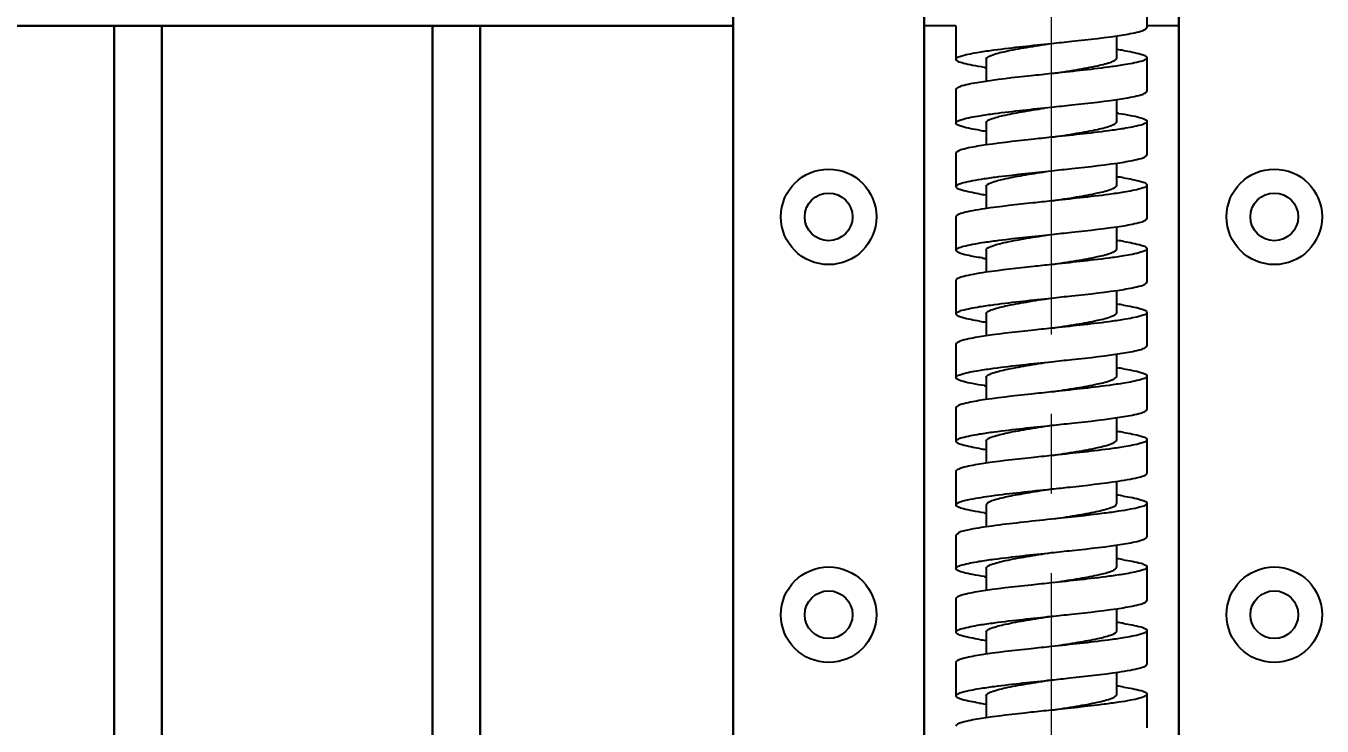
# Model space of a CAD drawing. Header units: inches. Extents: x -8900 to -5053, y -1814 to -15.
# Drawn here: x -8578.05 to -8537.33, y -508.56 to -486.56 of the extents above; entities that cross this region are included whole.
import ezdxf

# ---------------------------------------------------------------- set-up
doc = ezdxf.new("R2010")
doc.units = ezdxf.units.IN
doc.header["$LTSCALE"] = 2
doc.header["$MEASUREMENT"] = 0
doc.linetypes.add('CENTER', pattern=[2, 1.25, -0.25, 0.25, -0.25])
doc.layers.add('02___PRT_ALL_AXES', color=7, linetype='Continuous')
doc.layers.add('duong co ban', color=7, linetype='Continuous', lineweight=50)
doc.layers.add('duong tam', color=1, linetype='CENTER', lineweight=20)
doc.styles.get("Standard").update_dxf_attribs({"font": 'arial.ttf', "height": 2.5})
doc.dimstyles.new('d3', dxfattribs={"dimtxt": 4, "dimasz": 3.5, "dimexe": 1.5, "dimexo": 0, "dimgap": 1.5, "dimtad": 1, "dimtoh": 1, "dimdec": 1, "dimtxsty": 'Standard', "dimcen": 2.5, "dimadec": 0, "dimazin": 0, "dimtm": 1e-09, "dimtfac": 1, "dimtdec": 1, "dimtix": 1, "dimtmove": 0, "dimatfit": 3, "dimfxl": 0.18, "dimtolj": 1, "dimarcsym": 1})

# ---------------------------------------------------------------- blocks, each defined once
blk = doc.blocks.new('*D34')
at = {"layer": 'Defpoints', "color": 0, "lineweight": 20}
for p in [(-8560.834, -462.562), (-8776.876, -697.562), (-8560.834, -697.562)]:
    blk.add_point(p, dxfattribs=at)
at = {"layer": 'duong co ban', "color": 0, "lineweight": -2}
for p, q in [((-8560.834, -462.562), (-8778.376, -462.562)), ((-8776.876, -466.062), (-8776.876, -694.062)), ((-8560.834, -697.562), (-8778.376, -697.562))]:
    blk.add_line(p, q, dxfattribs=at)
at = {"layer": 'duong co ban', "color": 0, "lineweight": 20}
for points in [[(-8777.459, -466.062), (-8776.293, -466.062), (-8776.876, -462.562)], [(-8777.459, -694.062), (-8776.293, -694.062), (-8776.876, -697.562)]]:
    blk.add_solid(points, dxfattribs=at)
at = {"layer": 'duong co ban', "color": 0, "lineweight": 20, "insert": (-8779.652, -580.062), "char_height": 2.5, "attachment_point": 5, "rotation": 90}
blk.add_mtext('\\A1;500', dxfattribs=at)

msp = doc.modelspace()

# ---------------------------------------------------------------- linework, layer by layer
at = {"color": 7, "linetype": 'Continuous', "lineweight": 30}
for p, q in [((-8555.834, -572.504), (-8555.834, -462.562)), ((-8549.834, -572.504), (-8549.834, -462.562)), ((-8541.834, -572.504), (-8541.834, -462.562)), ((-8555.834, -486.562), (-8701.278, -486.562)), ((-8575.278, -572.504), (-8575.278, -486.562)), ((-8573.778, -572.504), (-8573.778, -486.562)), ((-8565.278, -572.504), (-8565.278, -486.562)), ((-8563.778, -572.504), (-8563.778, -486.562))]:
    msp.add_line(p, q, dxfattribs=at)
at = {"color": 7, "linetype": 'Continuous'}
for p, q in [((-8548.834, -486.562), (-8549.834, -486.562)), ((-8541.834, -486.562), (-8542.834, -486.562)), ((-8543.784, -487.562), (-8543.784, -486.87)), ((-8543.778, -487.305), (-8543.778, -486.869)), ((-8547.884, -487.612), (-8547.884, -488.304)), ((-8543.784, -489.562), (-8543.784, -488.87)), ((-8543.778, -489.305), (-8543.778, -488.869)), ((-8547.884, -489.612), (-8547.884, -490.304)), ((-8543.784, -491.562), (-8543.784, -490.87)), ((-8543.778, -491.305), (-8543.778, -490.869)), ((-8547.884, -491.612), (-8547.884, -492.304)), ((-8543.784, -493.562), (-8543.784, -492.87)), ((-8543.778, -493.305), (-8543.778, -492.869)), ((-8548.758, -493.683), (-8548.834, -493.612)), ((-8547.884, -493.612), (-8547.884, -494.302)), ((-8543.784, -495.562), (-8543.784, -494.87)), ((-8543.778, -495.305), (-8543.778, -494.869)), ((-8547.884, -495.612), (-8547.884, -496.304)), ((-8543.784, -497.562), (-8543.784, -496.87)), ((-8543.778, -497.305), (-8543.778, -496.869)), ((-8547.884, -497.612), (-8547.884, -498.304)), ((-8543.784, -499.562), (-8543.784, -498.87)), ((-8543.778, -499.305), (-8543.778, -498.869)), ((-8547.884, -499.612), (-8547.884, -500.304)), ((-8543.784, -501.562), (-8543.784, -500.87)), ((-8543.778, -501.305), (-8543.778, -500.869)), ((-8548.834, -501.612), (-8548.758, -501.541)), ((-8547.884, -501.612), (-8547.832, -501.541)), ((-8547.884, -501.612), (-8547.884, -502.303)), ((-8548.758, -502.491), (-8548.834, -502.562)), ((-8543.784, -503.562), (-8543.784, -502.87)), ((-8543.778, -503.305), (-8543.778, -502.869)), ((-8547.884, -503.612), (-8547.884, -504.304)), ((-8543.784, -505.562), (-8543.784, -504.87)), ((-8543.778, -505.305), (-8543.778, -504.869)), ((-8547.884, -505.612), (-8547.884, -506.304)), ((-8543.784, -507.562), (-8543.784, -506.87)), ((-8543.778, -507.305), (-8543.778, -506.869)), ((-8547.884, -507.612), (-8547.884, -508.304))]:
    msp.add_line(p, q, dxfattribs=at)
for centre, radius, start, end in [((-8545.684, -500.453), 13.288, 80.8436, 81.6939), ((-8545.644, -472.449), 15.586, 261.5308, 261.66), ((-8546.022, -504.712), 15.572, 81.5278, 81.6583), ((-8545.974, -476.664), 13.345, 260.8624, 261.694), ((-8545.679, -504.416), 13.251, 80.8307, 81.6946), ((-8546.033, -479.054), 12.952, 260.7248, 261.6985), ((-8545.655, -506.259), 13.092, 80.7747, 81.6973), ((-8545.797, -479.487), 14.536, 261.2238, 261.6979), ((-8545.689, -508.483), 13.318, 80.8537, 81.6943), ((-8545.968, -482.627), 13.384, 260.8746, 261.6943), ((-8545.685, -510.454), 13.289, 80.8434, 81.6944), ((-8545.642, -482.441), 15.593, 261.5313, 261.6612), ((-8545.662, -512.303), 13.136, 80.7902, 81.6966), ((-8545.977, -486.681), 13.329, 260.8573, 261.6942), ((-8545.684, -514.447), 13.282, 80.8415, 81.6936), ((-8545.65, -486.494), 15.54, 261.5233, 261.6561), ((-8545.692, -516.5), 13.336, 80.8589, 81.6942), ((-8545.645, -488.458), 15.577, 261.5279, 261.6589), ((-8545.704, -518.581), 13.418, 80.8853, 81.6947), ((-8545.98, -492.702), 13.307, 260.85, 261.6942), ((-8545.662, -520.303), 13.137, 80.7921, 81.6945), ((-8546.009, -494.893), 13.114, 260.7847, 261.6944)]:
    msp.add_arc(centre, radius, start, end, dxfattribs=at)
for points, knots in [([(-8545.834, -487.112), (-8545.622, -487.09), (-8544.867, -487.009), (-8544.111, -486.927), (-8543.572, -486.84)], [0, 0, 0, 0, 0.280512, 1, 1, 1, 1]), ([(-8543.572, -486.84), (-8543.388, -486.81), (-8543.145, -486.765), (-8542.908, -486.692), (-8542.834, -486.637), (-8542.834, -486.612)], [0, 0, 0, 0, 0.710057, 0.905185, 1, 1, 1, 1]), ([(-8548.104, -487.385), (-8547.948, -487.36), (-8547.193, -487.253), (-8546.434, -487.176), (-8545.834, -487.112)], [0, 0, 0, 0, 0.207579, 1, 1, 1, 1]), ([(-8547.884, -487.612), (-8547.884, -487.587), (-8547.83, -487.529), (-8547.629, -487.444), (-8547.212, -487.34), (-8546.581, -487.228), (-8546.095, -487.153), (-8545.834, -487.112)], [0, 0, 0, 0, 0.034553, 0.096397, 0.312223, 0.628606, 1, 1, 1, 1]), ([(-8543.57, -487.334), (-8543.386, -487.364), (-8543.144, -487.41), (-8542.908, -487.483), (-8542.833, -487.537), (-8542.834, -487.562)], [0, 0, 0, 0, 0.71045, 0.905419, 1, 1, 1, 1]), ([(-8548.834, -487.612), (-8548.834, -487.587), (-8548.76, -487.533), (-8548.526, -487.46), (-8548.286, -487.415), (-8548.104, -487.385)], [0, 0, 0, 0, 0.094855, 0.289841, 1, 1, 1, 1]), ([(-8547.939, -487.864), (-8548.066, -487.846), (-8548.286, -487.811), (-8548.573, -487.748), (-8548.739, -487.701), (-8548.833, -487.641), (-8548.834, -487.612)], [0, 0, 0, 0, 0.407092, 0.713069, 0.908783, 1, 1, 1, 1]), ([(-8545.834, -488.062), (-8545.572, -488.021), (-8545.087, -487.946), (-8544.455, -487.834), (-8544.038, -487.73), (-8543.837, -487.645), (-8543.784, -487.587), (-8543.784, -487.562)], [0, 0, 0, 0, 0.371387, 0.687759, 0.903585, 0.965447, 1, 1, 1, 1]), ([(-8542.834, -487.562), (-8542.834, -487.587), (-8542.908, -487.642), (-8543.145, -487.715), (-8543.388, -487.76), (-8543.572, -487.79)], [0, 0, 0, 0, 0.094815, 0.289943, 1, 1, 1, 1]), ([(-8545.834, -488.062), (-8546.046, -488.085), (-8546.804, -488.166), (-8547.563, -488.247), (-8548.104, -488.335)], [0, 0, 0, 0, 0.280824, 1, 1, 1, 1]), ([(-8543.572, -487.79), (-8543.728, -487.815), (-8544.48, -487.921), (-8545.235, -487.999), (-8545.834, -488.062)], [0, 0, 0, 0, 0.208016, 1, 1, 1, 1]), ([(-8548.104, -488.335), (-8548.286, -488.365), (-8548.526, -488.41), (-8548.76, -488.483), (-8548.834, -488.537), (-8548.834, -488.562)], [0, 0, 0, 0, 0.710159, 0.905145, 1, 1, 1, 1]), ([(-8545.834, -489.112), (-8545.622, -489.09), (-8544.868, -489.009), (-8544.113, -488.928), (-8543.574, -488.841)], [0, 0, 0, 0, 0.280388, 1, 1, 1, 1]), ([(-8543.574, -488.841), (-8543.39, -488.811), (-8543.146, -488.765), (-8542.908, -488.692), (-8542.834, -488.637), (-8542.834, -488.612)], [0, 0, 0, 0, 0.710469, 0.905485, 1, 1, 1, 1]), ([(-8548.834, -489.612), (-8548.833, -489.587), (-8548.759, -489.532), (-8548.521, -489.459), (-8548.278, -489.413), (-8548.093, -489.384)], [0, 0, 0, 0, 0.094752, 0.289894, 1, 1, 1, 1]), ([(-8548.093, -489.384), (-8547.937, -489.358), (-8547.186, -489.253), (-8546.431, -489.175), (-8545.834, -489.112)], [0, 0, 0, 0, 0.208132, 1, 1, 1, 1]), ([(-8547.884, -489.612), (-8547.884, -489.552), (-8547.652, -489.45), (-8547.311, -489.363), (-8546.722, -489.251), (-8546.292, -489.183), (-8546.053, -489.146)], [0, 0, 0, 0, 0.093546, 0.306024, 0.621162, 1, 1, 1, 1]), ([(-8543.727, -489.31), (-8543.601, -489.329), (-8543.381, -489.363), (-8543.094, -489.426), (-8542.928, -489.473), (-8542.834, -489.533), (-8542.834, -489.562)], [0, 0, 0, 0, 0.40705, 0.713001, 0.908728, 1, 1, 1, 1]), ([(-8548.093, -489.841), (-8548.278, -489.811), (-8548.521, -489.765), (-8548.759, -489.692), (-8548.834, -489.637), (-8548.834, -489.612)], [0, 0, 0, 0, 0.710515, 0.905512, 1, 1, 1, 1]), ([(-8545.834, -490.062), (-8545.572, -490.021), (-8545.087, -489.946), (-8544.455, -489.834), (-8544.038, -489.73), (-8543.837, -489.645), (-8543.784, -489.587), (-8543.784, -489.562)], [0, 0, 0, 0, 0.371387, 0.687756, 0.90358, 0.965455, 1, 1, 1, 1]), ([(-8543.574, -489.791), (-8543.73, -489.816), (-8544.482, -489.921), (-8545.236, -489.999), (-8545.834, -490.062)], [0, 0, 0, 0, 0.208178, 1, 1, 1, 1]), ([(-8542.834, -489.562), (-8542.834, -489.587), (-8542.908, -489.642), (-8543.146, -489.715), (-8543.39, -489.761), (-8543.574, -489.791)], [0, 0, 0, 0, 0.094515, 0.289531, 1, 1, 1, 1]), ([(-8545.834, -490.062), (-8546.045, -490.084), (-8546.799, -490.165), (-8547.554, -490.247), (-8548.093, -490.334)], [0, 0, 0, 0, 0.280426, 1, 1, 1, 1]), ([(-8548.093, -490.334), (-8548.278, -490.363), (-8548.521, -490.409), (-8548.759, -490.482), (-8548.833, -490.537), (-8548.834, -490.562)], [0, 0, 0, 0, 0.710106, 0.905248, 1, 1, 1, 1]), ([(-8543.558, -490.838), (-8543.377, -490.808), (-8543.139, -490.763), (-8542.906, -490.691), (-8542.834, -490.637), (-8542.834, -490.612)], [0, 0, 0, 0, 0.709972, 0.904953, 1, 1, 1, 1]), ([(-8545.834, -491.112), (-8545.62, -491.089), (-8544.86, -491.008), (-8544.1, -490.926), (-8543.558, -490.838)], [0, 0, 0, 0, 0.281078, 1, 1, 1, 1]), ([(-8548.834, -491.612), (-8548.834, -491.583), (-8548.739, -491.523), (-8548.572, -491.476), (-8548.285, -491.413), (-8548.065, -491.378), (-8547.938, -491.36)], [0, 0, 0, 0, 0.091169, 0.286887, 0.592892, 1, 1, 1, 1]), ([(-8547.938, -491.36), (-8547.788, -491.337), (-8547.087, -491.243), (-8546.385, -491.171), (-8545.834, -491.112)], [0, 0, 0, 0, 0.215518, 1, 1, 1, 1]), ([(-8547.884, -491.612), (-8547.884, -491.551), (-8547.643, -491.448), (-8547.293, -491.359), (-8546.687, -491.245), (-8546.246, -491.176), (-8546.002, -491.138)], [0, 0, 0, 0, 0.093544, 0.306917, 0.622567, 1, 1, 1, 1]), ([(-8543.567, -491.335), (-8543.384, -491.364), (-8543.143, -491.41), (-8542.907, -491.483), (-8542.834, -491.537), (-8542.834, -491.562)], [0, 0, 0, 0, 0.710177, 0.905206, 1, 1, 1, 1]), ([(-8548.121, -491.836), (-8548.299, -491.807), (-8548.533, -491.762), (-8548.762, -491.69), (-8548.834, -491.636), (-8548.834, -491.612)], [0, 0, 0, 0, 0.709677, 0.90463, 1, 1, 1, 1]), ([(-8545.834, -492.062), (-8545.572, -492.021), (-8545.087, -491.946), (-8544.455, -491.834), (-8544.038, -491.73), (-8543.837, -491.645), (-8543.784, -491.587), (-8543.784, -491.562)], [0, 0, 0, 0, 0.371388, 0.687756, 0.903576, 0.965464, 1, 1, 1, 1]), ([(-8543.558, -491.788), (-8543.714, -491.813), (-8544.471, -491.92), (-8545.231, -491.998), (-8545.834, -492.062)], [0, 0, 0, 0, 0.207232, 1, 1, 1, 1]), ([(-8542.834, -491.562), (-8542.834, -491.587), (-8542.906, -491.641), (-8543.139, -491.713), (-8543.377, -491.758), (-8543.558, -491.788)], [0, 0, 0, 0, 0.095047, 0.290028, 1, 1, 1, 1]), ([(-8545.834, -492.062), (-8546.027, -492.083), (-8546.729, -492.158), (-8547.432, -492.234), (-8547.938, -492.31)], [0, 0, 0, 0, 0.274853, 1, 1, 1, 1]), ([(-8547.938, -492.31), (-8548.065, -492.328), (-8548.285, -492.363), (-8548.572, -492.426), (-8548.739, -492.473), (-8548.834, -492.533), (-8548.834, -492.562)], [0, 0, 0, 0, 0.407108, 0.713113, 0.908831, 1, 1, 1, 1]), ([(-8543.568, -492.84), (-8543.385, -492.81), (-8543.144, -492.764), (-8542.908, -492.691), (-8542.834, -492.637), (-8542.834, -492.612)], [0, 0, 0, 0, 0.710206, 0.905238, 1, 1, 1, 1]), ([(-8545.834, -493.112), (-8545.621, -493.09), (-8544.865, -493.008), (-8544.108, -492.927), (-8543.568, -492.84)], [0, 0, 0, 0, 0.280641, 1, 1, 1, 1]), ([(-8548.834, -493.612), (-8548.834, -493.583), (-8548.738, -493.523), (-8548.57, -493.476), (-8548.28, -493.412), (-8548.058, -493.377), (-8547.929, -493.358)], [0, 0, 0, 0, 0.090996, 0.286788, 0.592888, 1, 1, 1, 1]), ([(-8547.929, -493.358), (-8547.779, -493.336), (-8547.082, -493.243), (-8546.382, -493.17), (-8545.834, -493.112)], [0, 0, 0, 0, 0.215958, 1, 1, 1, 1]), ([(-8547.883, -493.612), (-8547.884, -493.549), (-8547.634, -493.445), (-8547.275, -493.355), (-8546.652, -493.239), (-8546.2, -493.169), (-8545.95, -493.13)], [0, 0, 0, 0, 0.093597, 0.307914, 0.62406, 1, 1, 1, 1]), ([(-8543.556, -493.336), (-8543.376, -493.366), (-8543.139, -493.411), (-8542.906, -493.483), (-8542.834, -493.538), (-8542.834, -493.562)], [0, 0, 0, 0, 0.709933, 0.904911, 1, 1, 1, 1]), ([(-8548.015, -493.853), (-8548.171, -493.829), (-8548.42, -493.784), (-8548.671, -493.725), (-8548.758, -493.683)], [0, 0, 0, 0, 0.618767, 1, 1, 1, 1]), ([(-8545.834, -494.062), (-8545.572, -494.021), (-8545.087, -493.946), (-8544.455, -493.834), (-8544.038, -493.73), (-8543.837, -493.645), (-8543.784, -493.587), (-8543.784, -493.562)], [0, 0, 0, 0, 0.37139, 0.687757, 0.903574, 0.965472, 1, 1, 1, 1]), ([(-8543.568, -493.79), (-8543.724, -493.815), (-8544.478, -493.921), (-8545.234, -493.998), (-8545.834, -494.062)], [0, 0, 0, 0, 0.207841, 1, 1, 1, 1]), ([(-8542.834, -493.562), (-8542.834, -493.587), (-8542.908, -493.641), (-8543.144, -493.714), (-8543.385, -493.76), (-8543.568, -493.79)], [0, 0, 0, 0, 0.094762, 0.289794, 1, 1, 1, 1]), ([(-8545.834, -494.062), (-8546.023, -494.082), (-8546.713, -494.156), (-8547.404, -494.231), (-8547.903, -494.304)], [0, 0, 0, 0, 0.273833, 1, 1, 1, 1]), ([(-8547.903, -494.304), (-8548.035, -494.324), (-8548.263, -494.359), (-8548.562, -494.424), (-8548.734, -494.471), (-8548.834, -494.532), (-8548.834, -494.562)], [0, 0, 0, 0, 0.407115, 0.713514, 0.909462, 1, 1, 1, 1]), ([(-8543.562, -494.839), (-8543.38, -494.809), (-8543.141, -494.764), (-8542.907, -494.691), (-8542.834, -494.636), (-8542.834, -494.612)], [0, 0, 0, 0, 0.710233, 0.905177, 1, 1, 1, 1]), ([(-8548.09, -495.383), (-8547.935, -495.358), (-8547.184, -495.253), (-8546.43, -495.175), (-8545.834, -495.112)], [0, 0, 0, 0, 0.208282, 1, 1, 1, 1]), ([(-8547.883, -495.612), (-8547.884, -495.587), (-8547.83, -495.529), (-8547.629, -495.444), (-8547.212, -495.34), (-8546.581, -495.228), (-8546.095, -495.153), (-8545.834, -495.112)], [0, 0, 0, 0, 0.034524, 0.096415, 0.312226, 0.6286, 1, 1, 1, 1]), ([(-8545.834, -495.112), (-8545.621, -495.089), (-8544.862, -495.008), (-8544.103, -494.927), (-8543.562, -494.839)], [0, 0, 0, 0, 0.280883, 1, 1, 1, 1]), ([(-8548.834, -495.612), (-8548.833, -495.587), (-8548.758, -495.532), (-8548.52, -495.459), (-8548.276, -495.413), (-8548.09, -495.383)], [0, 0, 0, 0, 0.094665, 0.289818, 1, 1, 1, 1]), ([(-8543.572, -495.334), (-8543.388, -495.364), (-8543.145, -495.409), (-8542.908, -495.482), (-8542.834, -495.537), (-8542.834, -495.562)], [0, 0, 0, 0, 0.710115, 0.905224, 1, 1, 1, 1]), ([(-8548.091, -495.841), (-8548.276, -495.811), (-8548.52, -495.765), (-8548.759, -495.692), (-8548.834, -495.637), (-8548.834, -495.612)], [0, 0, 0, 0, 0.71054, 0.905562, 1, 1, 1, 1]), ([(-8545.834, -496.062), (-8545.572, -496.021), (-8545.087, -495.946), (-8544.455, -495.834), (-8544.038, -495.73), (-8543.837, -495.645), (-8543.784, -495.587), (-8543.784, -495.562)], [0, 0, 0, 0, 0.371393, 0.68776, 0.903574, 0.965478, 1, 1, 1, 1]), ([(-8543.562, -495.789), (-8543.718, -495.814), (-8544.474, -495.921), (-8545.233, -495.998), (-8545.834, -496.062)], [0, 0, 0, 0, 0.207515, 1, 1, 1, 1]), ([(-8542.834, -495.562), (-8542.834, -495.586), (-8542.907, -495.641), (-8543.141, -495.714), (-8543.38, -495.759), (-8543.562, -495.789)], [0, 0, 0, 0, 0.094823, 0.289767, 1, 1, 1, 1]), ([(-8548.09, -496.333), (-8548.276, -496.363), (-8548.52, -496.409), (-8548.758, -496.482), (-8548.833, -496.537), (-8548.834, -496.562)], [0, 0, 0, 0, 0.710182, 0.905335, 1, 1, 1, 1]), ([(-8545.834, -496.062), (-8546.045, -496.084), (-8546.798, -496.165), (-8547.552, -496.246), (-8548.09, -496.333)], [0, 0, 0, 0, 0.280314, 1, 1, 1, 1]), ([(-8543.553, -496.837), (-8543.374, -496.808), (-8543.137, -496.763), (-8542.906, -496.69), (-8542.834, -496.636), (-8542.834, -496.612)], [0, 0, 0, 0, 0.709866, 0.904834, 1, 1, 1, 1]), ([(-8548.115, -497.387), (-8547.958, -497.361), (-8547.2, -497.254), (-8546.438, -497.176), (-8545.834, -497.112)], [0, 0, 0, 0, 0.206946, 1, 1, 1, 1]), ([(-8547.883, -497.612), (-8547.883, -497.587), (-8547.83, -497.529), (-8547.629, -497.444), (-8547.212, -497.34), (-8546.581, -497.228), (-8546.095, -497.153), (-8545.834, -497.112)], [0, 0, 0, 0, 0.034521, 0.096421, 0.312232, 0.628602, 1, 1, 1, 1]), ([(-8545.834, -497.112), (-8545.619, -497.089), (-8544.858, -497.008), (-8544.097, -496.926), (-8543.553, -496.837)], [0, 0, 0, 0, 0.281246, 1, 1, 1, 1]), ([(-8548.834, -497.612), (-8548.834, -497.588), (-8548.762, -497.534), (-8548.53, -497.461), (-8548.294, -497.416), (-8548.115, -497.387)], [0, 0, 0, 0, 0.095203, 0.29018, 1, 1, 1, 1]), ([(-8543.57, -497.334), (-8543.386, -497.364), (-8543.144, -497.41), (-8542.908, -497.483), (-8542.834, -497.537), (-8542.834, -497.562)], [0, 0, 0, 0, 0.710236, 0.905276, 1, 1, 1, 1]), ([(-8547.939, -497.864), (-8548.066, -497.846), (-8548.286, -497.811), (-8548.573, -497.748), (-8548.739, -497.701), (-8548.834, -497.641), (-8548.834, -497.612)], [0, 0, 0, 0, 0.407121, 0.713115, 0.908823, 1, 1, 1, 1]), ([(-8545.834, -498.062), (-8545.572, -498.021), (-8545.087, -497.946), (-8544.455, -497.834), (-8544.038, -497.73), (-8543.837, -497.645), (-8543.784, -497.587), (-8543.784, -497.562)], [0, 0, 0, 0, 0.371396, 0.687765, 0.903576, 0.96548, 1, 1, 1, 1]), ([(-8543.553, -497.787), (-8543.71, -497.813), (-8544.468, -497.92), (-8545.23, -497.998), (-8545.834, -498.062)], [0, 0, 0, 0, 0.207002, 1, 1, 1, 1]), ([(-8542.834, -497.562), (-8542.834, -497.586), (-8542.906, -497.64), (-8543.137, -497.713), (-8543.374, -497.758), (-8543.553, -497.787)], [0, 0, 0, 0, 0.095166, 0.290134, 1, 1, 1, 1]), ([(-8548.115, -498.337), (-8548.294, -498.366), (-8548.53, -498.411), (-8548.762, -498.484), (-8548.834, -498.538), (-8548.834, -498.562)], [0, 0, 0, 0, 0.70982, 0.904797, 1, 1, 1, 1]), ([(-8545.834, -498.062), (-8546.048, -498.085), (-8546.809, -498.167), (-8547.571, -498.248), (-8548.115, -498.337)], [0, 0, 0, 0, 0.281282, 1, 1, 1, 1]), ([(-8543.566, -498.839), (-8543.383, -498.81), (-8543.143, -498.764), (-8542.907, -498.691), (-8542.834, -498.637), (-8542.834, -498.612)], [0, 0, 0, 0, 0.710146, 0.90517, 1, 1, 1, 1]), ([(-8548.095, -499.384), (-8547.939, -499.359), (-8547.187, -499.253), (-8546.432, -499.175), (-8545.834, -499.112)], [0, 0, 0, 0, 0.208049, 1, 1, 1, 1]), ([(-8547.883, -499.612), (-8547.883, -499.587), (-8547.83, -499.529), (-8547.629, -499.444), (-8547.212, -499.34), (-8546.581, -499.228), (-8546.095, -499.153), (-8545.834, -499.112)], [0, 0, 0, 0, 0.034521, 0.096425, 0.312238, 0.628606, 1, 1, 1, 1]), ([(-8545.834, -499.112), (-8545.621, -499.089), (-8544.864, -499.008), (-8544.107, -498.927), (-8543.566, -498.839)], [0, 0, 0, 0, 0.280734, 1, 1, 1, 1]), ([(-8548.834, -499.612), (-8548.834, -499.587), (-8548.759, -499.532), (-8548.522, -499.459), (-8548.279, -499.414), (-8548.095, -499.384)], [0, 0, 0, 0, 0.094518, 0.2895, 1, 1, 1, 1]), ([(-8545.834, -500.062), (-8545.572, -500.021), (-8545.087, -499.946), (-8544.455, -499.834), (-8544.038, -499.73), (-8543.837, -499.645), (-8543.784, -499.587), (-8543.784, -499.562)], [0, 0, 0, 0, 0.371399, 0.687771, 0.903582, 0.965478, 1, 1, 1, 1]), ([(-8542.834, -499.562), (-8542.834, -499.587), (-8542.907, -499.641), (-8543.143, -499.714), (-8543.383, -499.76), (-8543.566, -499.789)], [0, 0, 0, 0, 0.09483, 0.289854, 1, 1, 1, 1]), ([(-8543.559, -499.336), (-8543.378, -499.365), (-8543.14, -499.411), (-8542.906, -499.483), (-8542.834, -499.537), (-8542.834, -499.562)], [0, 0, 0, 0, 0.710016, 0.905001, 1, 1, 1, 1]), ([(-8548.094, -499.84), (-8548.279, -499.811), (-8548.521, -499.765), (-8548.759, -499.692), (-8548.833, -499.637), (-8548.834, -499.612)], [0, 0, 0, 0, 0.710072, 0.90521, 1, 1, 1, 1]), ([(-8543.566, -499.789), (-8543.722, -499.815), (-8544.476, -499.921), (-8545.234, -499.998), (-8545.834, -500.062)], [0, 0, 0, 0, 0.207716, 1, 1, 1, 1]), ([(-8548.095, -500.334), (-8548.279, -500.364), (-8548.522, -500.409), (-8548.759, -500.482), (-8548.834, -500.537), (-8548.834, -500.562)], [0, 0, 0, 0, 0.7105, 0.905482, 1, 1, 1, 1]), ([(-8545.834, -500.062), (-8546.045, -500.084), (-8546.8, -500.165), (-8547.556, -500.247), (-8548.095, -500.334)], [0, 0, 0, 0, 0.280488, 1, 1, 1, 1]), ([(-8543.728, -500.864), (-8543.601, -500.845), (-8543.381, -500.811), (-8543.094, -500.748), (-8542.928, -500.701), (-8542.834, -500.641), (-8542.834, -500.612)], [0, 0, 0, 0, 0.40707, 0.713033, 0.908753, 1, 1, 1, 1]), ([(-8548.758, -501.541), (-8548.638, -501.483), (-8548.28, -501.413), (-8547.637, -501.311), (-8546.788, -501.214), (-8546.164, -501.147), (-8545.834, -501.112)], [0, 0, 0, 0, 0.13486, 0.36396, 0.663305, 1, 1, 1, 1]), ([(-8547.832, -501.541), (-8547.755, -501.486), (-8547.508, -501.413), (-8547.068, -501.312), (-8546.486, -501.214), (-8546.059, -501.147), (-8545.834, -501.112)], [0, 0, 0, 0, 0.138453, 0.367744, 0.665592, 1, 1, 1, 1]), ([(-8545.834, -501.112), (-8545.64, -501.092), (-8544.938, -501.016), (-8544.235, -500.94), (-8543.728, -500.864)], [0, 0, 0, 0, 0.274868, 1, 1, 1, 1]), ([(-8547.941, -501.864), (-8548.067, -501.845), (-8548.287, -501.811), (-8548.573, -501.748), (-8548.739, -501.701), (-8548.834, -501.641), (-8548.833, -501.612)], [0, 0, 0, 0, 0.406967, 0.712952, 0.908705, 1, 1, 1, 1]), ([(-8545.743, -502.048), (-8545.491, -502.009), (-8545.032, -501.938), (-8544.402, -501.822), (-8544.038, -501.73), (-8543.784, -501.626), (-8543.784, -501.562)], [0, 0, 0, 0, 0.375224, 0.691641, 0.906401, 1, 1, 1, 1]), ([(-8542.834, -501.562), (-8542.834, -501.591), (-8542.928, -501.651), (-8543.094, -501.698), (-8543.381, -501.761), (-8543.601, -501.795), (-8543.728, -501.814)], [0, 0, 0, 0, 0.091247, 0.286967, 0.59293, 1, 1, 1, 1]), ([(-8543.57, -501.334), (-8543.386, -501.364), (-8543.144, -501.41), (-8542.908, -501.483), (-8542.834, -501.537), (-8542.834, -501.562)], [0, 0, 0, 0, 0.710332, 0.905334, 1, 1, 1, 1]), ([(-8543.728, -501.814), (-8543.878, -501.837), (-8544.579, -501.931), (-8545.282, -502.004), (-8545.834, -502.062)], [0, 0, 0, 0, 0.215498, 1, 1, 1, 1]), ([(-8545.834, -502.062), (-8546.164, -502.097), (-8546.788, -502.164), (-8547.637, -502.261), (-8548.28, -502.363), (-8548.638, -502.433), (-8548.758, -502.491)], [0, 0, 0, 0, 0.336695, 0.63604, 0.86514, 1, 1, 1, 1]), ([(-8545.834, -503.112), (-8545.619, -503.089), (-8544.855, -503.007), (-8544.091, -502.925), (-8543.547, -502.836)], [0, 0, 0, 0, 0.281519, 1, 1, 1, 1]), ([(-8543.547, -502.836), (-8543.369, -502.807), (-8543.135, -502.762), (-8542.905, -502.69), (-8542.834, -502.636), (-8542.834, -502.612)], [0, 0, 0, 0, 0.709702, 0.904643, 1, 1, 1, 1]), ([(-8548.104, -503.385), (-8547.948, -503.36), (-8547.193, -503.253), (-8546.434, -503.176), (-8545.834, -503.112)], [0, 0, 0, 0, 0.207528, 1, 1, 1, 1]), ([(-8547.884, -503.612), (-8547.883, -503.587), (-8547.83, -503.529), (-8547.629, -503.444), (-8547.212, -503.34), (-8546.581, -503.228), (-8546.095, -503.153), (-8545.834, -503.112)], [0, 0, 0, 0, 0.034532, 0.096425, 0.312244, 0.628611, 1, 1, 1, 1]), ([(-8548.834, -503.612), (-8548.834, -503.587), (-8548.76, -503.533), (-8548.526, -503.46), (-8548.286, -503.415), (-8548.104, -503.385)], [0, 0, 0, 0, 0.094908, 0.289931, 1, 1, 1, 1]), ([(-8547.94, -503.864), (-8548.066, -503.845), (-8548.286, -503.811), (-8548.573, -503.748), (-8548.739, -503.701), (-8548.834, -503.641), (-8548.834, -503.612)], [0, 0, 0, 0, 0.407141, 0.713122, 0.90881, 1, 1, 1, 1]), ([(-8545.691, -504.04), (-8545.444, -504.001), (-8544.997, -503.932), (-8544.383, -503.817), (-8544.029, -503.727), (-8543.784, -503.624), (-8543.784, -503.562)], [0, 0, 0, 0, 0.37671, 0.692616, 0.906445, 1, 1, 1, 1]), ([(-8543.573, -503.334), (-8543.389, -503.363), (-8543.146, -503.409), (-8542.908, -503.482), (-8542.834, -503.537), (-8542.834, -503.562)], [0, 0, 0, 0, 0.710297, 0.905357, 1, 1, 1, 1]), ([(-8542.834, -503.562), (-8542.834, -503.586), (-8542.905, -503.64), (-8543.135, -503.712), (-8543.369, -503.757), (-8543.547, -503.786)], [0, 0, 0, 0, 0.095357, 0.290298, 1, 1, 1, 1]), ([(-8545.834, -504.062), (-8546.046, -504.085), (-8546.804, -504.166), (-8547.563, -504.247), (-8548.104, -504.335)], [0, 0, 0, 0, 0.280853, 1, 1, 1, 1]), ([(-8543.547, -503.786), (-8543.703, -503.812), (-8544.464, -503.92), (-8545.228, -503.998), (-8545.834, -504.062)], [0, 0, 0, 0, 0.206629, 1, 1, 1, 1]), ([(-8548.104, -504.335), (-8548.286, -504.365), (-8548.526, -504.41), (-8548.76, -504.483), (-8548.834, -504.537), (-8548.834, -504.562)], [0, 0, 0, 0, 0.710069, 0.905092, 1, 1, 1, 1]), ([(-8545.834, -505.112), (-8545.623, -505.09), (-8544.871, -505.009), (-8544.119, -504.928), (-8543.581, -504.842)], [0, 0, 0, 0, 0.280133, 1, 1, 1, 1]), ([(-8543.581, -504.842), (-8543.395, -504.812), (-8543.149, -504.766), (-8542.909, -504.692), (-8542.834, -504.637), (-8542.834, -504.612)], [0, 0, 0, 0, 0.710308, 0.905479, 1, 1, 1, 1]), ([(-8548.099, -505.384), (-8547.943, -505.359), (-8547.189, -505.253), (-8546.433, -505.176), (-8545.834, -505.112)], [0, 0, 0, 0, 0.207851, 1, 1, 1, 1]), ([(-8547.884, -505.612), (-8547.883, -505.587), (-8547.83, -505.529), (-8547.629, -505.444), (-8547.212, -505.34), (-8546.581, -505.228), (-8546.095, -505.153), (-8545.834, -505.112)], [0, 0, 0, 0, 0.034541, 0.096422, 0.312244, 0.628613, 1, 1, 1, 1]), ([(-8548.834, -505.612), (-8548.834, -505.587), (-8548.76, -505.533), (-8548.524, -505.46), (-8548.282, -505.414), (-8548.099, -505.384)], [0, 0, 0, 0, 0.094625, 0.289587, 1, 1, 1, 1]), ([(-8548.096, -505.84), (-8548.28, -505.81), (-8548.522, -505.765), (-8548.759, -505.692), (-8548.833, -505.637), (-8548.834, -505.612)], [0, 0, 0, 0, 0.710054, 0.905177, 1, 1, 1, 1]), ([(-8545.639, -506.032), (-8545.398, -505.994), (-8544.962, -505.926), (-8544.365, -505.813), (-8544.02, -505.725), (-8543.783, -505.622), (-8543.784, -505.562)], [0, 0, 0, 0, 0.378142, 0.693537, 0.906459, 1, 1, 1, 1]), ([(-8542.834, -505.562), (-8542.834, -505.587), (-8542.909, -505.642), (-8543.149, -505.716), (-8543.395, -505.762), (-8543.581, -505.792)], [0, 0, 0, 0, 0.094521, 0.289692, 1, 1, 1, 1]), ([(-8543.578, -505.333), (-8543.393, -505.363), (-8543.148, -505.409), (-8542.909, -505.482), (-8542.834, -505.537), (-8542.834, -505.562)], [0, 0, 0, 0, 0.710537, 0.905592, 1, 1, 1, 1]), ([(-8545.834, -506.062), (-8546.046, -506.085), (-8546.802, -506.166), (-8547.559, -506.247), (-8548.099, -506.334)], [0, 0, 0, 0, 0.280635, 1, 1, 1, 1]), ([(-8543.581, -505.792), (-8543.737, -505.817), (-8544.486, -505.922), (-8545.238, -505.999), (-8545.834, -506.062)], [0, 0, 0, 0, 0.208527, 1, 1, 1, 1]), ([(-8548.099, -506.334), (-8548.282, -506.364), (-8548.524, -506.41), (-8548.76, -506.483), (-8548.834, -506.537), (-8548.834, -506.562)], [0, 0, 0, 0, 0.710413, 0.905375, 1, 1, 1, 1]), ([(-8545.834, -507.112), (-8545.64, -507.092), (-8544.938, -507.017), (-8544.235, -506.94), (-8543.728, -506.864)], [0, 0, 0, 0, 0.274849, 1, 1, 1, 1]), ([(-8543.728, -506.864), (-8543.602, -506.846), (-8543.382, -506.811), (-8543.095, -506.748), (-8542.928, -506.701), (-8542.834, -506.641), (-8542.834, -506.612)], [0, 0, 0, 0, 0.407103, 0.713089, 0.908801, 1, 1, 1, 1]), ([(-8548.094, -507.384), (-8547.938, -507.358), (-8547.186, -507.253), (-8546.431, -507.175), (-8545.834, -507.112)], [0, 0, 0, 0, 0.208096, 1, 1, 1, 1]), ([(-8547.884, -507.612), (-8547.883, -507.587), (-8547.83, -507.529), (-8547.629, -507.444), (-8547.212, -507.34), (-8546.581, -507.228), (-8546.095, -507.153), (-8545.834, -507.112)], [0, 0, 0, 0, 0.034549, 0.096417, 0.312243, 0.628613, 1, 1, 1, 1]), ([(-8548.834, -507.612), (-8548.833, -507.587), (-8548.759, -507.532), (-8548.521, -507.459), (-8548.278, -507.413), (-8548.094, -507.384)], [0, 0, 0, 0, 0.094724, 0.289829, 1, 1, 1, 1]), ([(-8548.109, -507.838), (-8548.29, -507.809), (-8548.528, -507.763), (-8548.761, -507.691), (-8548.834, -507.636), (-8548.834, -507.612)], [0, 0, 0, 0, 0.710119, 0.905054, 1, 1, 1, 1]), ([(-8545.834, -508.062), (-8545.572, -508.021), (-8545.087, -507.946), (-8544.455, -507.834), (-8544.038, -507.73), (-8543.837, -507.645), (-8543.784, -507.587), (-8543.784, -507.562)], [0, 0, 0, 0, 0.371396, 0.68778, 0.903603, 0.96545, 1, 1, 1, 1]), ([(-8542.834, -507.562), (-8542.834, -507.591), (-8542.928, -507.651), (-8543.095, -507.698), (-8543.382, -507.761), (-8543.602, -507.796), (-8543.728, -507.814)], [0, 0, 0, 0, 0.091199, 0.286911, 0.592897, 1, 1, 1, 1]), ([(-8543.56, -507.336), (-8543.379, -507.365), (-8543.14, -507.411), (-8542.906, -507.483), (-8542.834, -507.538), (-8542.834, -507.562)], [0, 0, 0, 0, 0.710055, 0.905032, 1, 1, 1, 1]), ([(-8545.834, -508.062), (-8546.045, -508.084), (-8546.8, -508.165), (-8547.555, -508.247), (-8548.094, -508.334)], [0, 0, 0, 0, 0.280449, 1, 1, 1, 1]), ([(-8543.728, -507.814), (-8543.879, -507.837), (-8544.579, -507.931), (-8545.282, -508.004), (-8545.834, -508.062)], [0, 0, 0, 0, 0.215536, 1, 1, 1, 1]), ([(-8548.094, -508.334), (-8548.278, -508.363), (-8548.521, -508.409), (-8548.759, -508.482), (-8548.833, -508.537), (-8548.834, -508.562)], [0, 0, 0, 0, 0.710171, 0.905276, 1, 1, 1, 1])]:
    msp.add_open_spline(points, degree=3, knots=knots, dxfattribs=at)
at = {"layer": '02___PRT_ALL_AXES', "color": 7, "linetype": 'Continuous'}
for p, q in [((-8542.834, -485.562), (-8542.834, -486.612)), ((-8548.834, -486.562), (-8548.834, -487.612)), ((-8542.834, -487.562), (-8542.834, -488.612)), ((-8548.834, -488.562), (-8548.834, -489.612)), ((-8542.834, -489.562), (-8542.834, -490.612)), ((-8548.834, -490.562), (-8548.834, -491.612)), ((-8542.834, -491.562), (-8542.834, -492.612)), ((-8548.834, -492.562), (-8548.834, -493.612)), ((-8542.834, -493.562), (-8542.834, -494.612)), ((-8548.834, -494.562), (-8548.834, -495.612)), ((-8542.834, -495.562), (-8542.834, -496.612)), ((-8548.834, -496.562), (-8548.834, -497.612)), ((-8542.834, -497.562), (-8542.834, -498.612)), ((-8548.834, -498.562), (-8548.834, -499.612)), ((-8542.834, -499.562), (-8542.834, -500.612)), ((-8548.834, -500.562), (-8548.834, -501.612)), ((-8542.834, -501.562), (-8542.834, -502.612)), ((-8548.834, -502.562), (-8548.834, -503.612)), ((-8542.834, -503.562), (-8542.834, -504.612)), ((-8548.834, -504.562), (-8548.834, -505.612)), ((-8542.834, -505.562), (-8542.834, -506.612)), ((-8548.834, -506.562), (-8548.834, -507.612)), ((-8542.834, -507.562), (-8542.834, -508.612))]:
    msp.add_line(p, q, dxfattribs=at)
for centre, radius in [((-8552.834, -492.562), 1.5), ((-8538.834, -492.562), 1.5), ((-8552.834, -492.562), 0.75), ((-8538.834, -492.562), 0.75), ((-8552.834, -505.062), 1.5), ((-8538.834, -505.062), 1.5), ((-8552.834, -505.062), 0.75), ((-8538.834, -505.062), 0.75)]:
    msp.add_circle(centre, radius, dxfattribs=at)
at = {"layer": 'duong tam', "ltscale": 5}
msp.add_line((-8545.834, -576.254), (-8545.834, -471.062), dxfattribs=at)

# ---------------------------------------------------------------- dimensions: what is measured, and where the dimension line sits
at = {"layer": 'duong co ban', "lineweight": 20}
dim = msp.add_linear_dim(base=(-8776.876, -697.562), p1=(-8560.834, -462.562), p2=(-8560.834, -697.562), angle=90, text='500', dimstyle='d3', dxfattribs=at)
dim.commit()
dim.dimension.update_dxf_attribs({"geometry": '*D34', "text_midpoint": (-8779.652, -580.062)})

doc.saveas('drawing.dxf')
